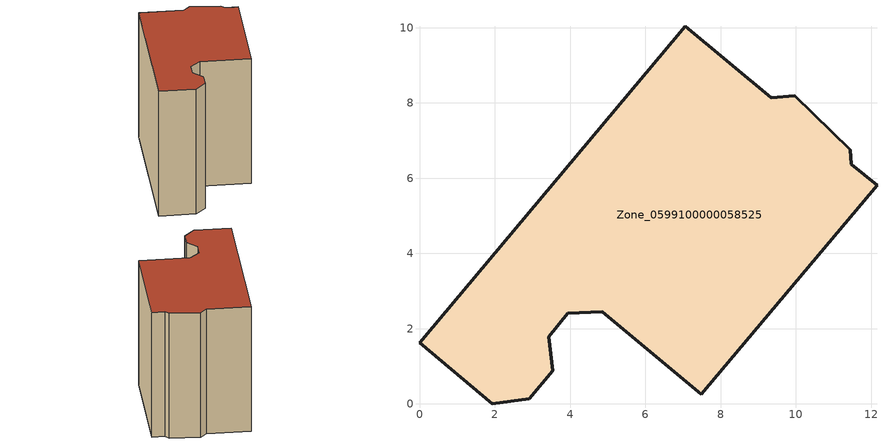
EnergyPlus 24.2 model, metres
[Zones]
Zone_0599100000058525
 floor ground (C_G): 9.98,8.19 11.44,6.75 11.48,6.37 12.16,5.81 7.49,0.26 4.86,2.45 3.94,2.41 3.43,1.79 3.54,0.88 2.92,0.13 1.94,0 0,1.62 7.06,10.04 9.35,8.14 z0
 wall outside (C_F): 3.54,0.88 3.43,1.79 3.94,2.41 4.86,2.45 7.49,0.26 12.16,5.81 11.48,6.37 11.44,6.75 9.98,8.19 9.35,8.14 7.06,10.04 0,1.62 1.94,0 2.92,0.13 3.54,0.88 z0:9.35
 roof outside (C_R): 11.44,6.75 9.98,8.19 9.35,8.14 7.06,10.04 0,1.62 1.94,0 2.92,0.13 3.54,0.88 3.43,1.79 3.94,2.41 4.86,2.45 7.49,0.26 12.16,5.81 11.48,6.37 z9.35
[BUILDING]
Pand.0599100000058525: North Axis=0; Terrain=City; Loads Convergence Tolerance Value=0.04; Temperature Convergence Tolerance Value=0.4; Solar Distribution=FullExterior; Maximum Number of Warmup Days=25; Minimum Number of Warmup Days=1
[Site:Location]
Rotterdam.The.Hague.AP_ZH_NLD Design_Conditions: Latitude=51.96; Longitude=4.45; Time Zone=1; Elevation=-4.5
[SITE:GROUNDTEMPERATURE:BUILDINGSURFACE]
18, 18, 18, 18, 18, 18, 18, 18, 18, 18, 18, 18
[MATERIAL] Thermal Absorptance=0.9; Solar Absorptance=0.7; Visible Absorptance=0.7
Name | Roughness | Thickness | Conductivity | Density | Specific Heat
G.TI.1946 | MediumSmooth | 0.15 | 1 | 540 | 1210
F.TI.1946 | Rough | 0.3 | 0.857143 | 1920 | 840
R.TI.1946 | MediumRough | 0.2 | 0.1 | 1500 | 1000
[CONSTRUCTION]
C_G: G.TI.1946
C_F: F.TI.1946
C_R: R.TI.1946
[ZONE]
Zone_0599100000058525: Type=1; Multiplier=1; Ceiling Height=Autocalculate; Volume=Autocalculate; Floor Area=autocalculate; Part of Total Floor Area=Yes
[ZONEINFILTRATION:DESIGNFLOWRATE]
Infil_Zone_0599100000058525: Zone or ZoneList or Space or SpaceList=Zone_0599100000058525; Schedule=AlwaysOn; Design Flow Rate Calculation Method=Flow/Area; Flow Rate per Floor Area=0.003; Constant Term Coefficient=1; Temperature Term Coefficient=0; Velocity Term Coefficient=0; Velocity Squared Term Coefficient=0
[HVACTEMPLATE:ZONE:IDEALLOADSAIRSYSTEM]
Zone_0599100000058525: Maximum Heating Supply Air Temperature=50; Minimum Cooling Supply Air Temperature=13; Maximum Heating Supply Air Humidity Ratio=0.0156; Minimum Cooling Supply Air Humidity Ratio=0.0077; Heating Limit=NoLimit; Cooling Limit=NoLimit; Dehumidification Control Type=ConstantSensibleHeatRatio; Cooling Sensible Heat Ratio=0.7; Dehumidification Setpoint=60; Humidification Control Type=None; Humidification Setpoint=30; Outdoor Air Method=None; Outdoor Air Flow Rate per Person=0.00944; Outdoor Air Flow Rate per Zone Floor Area=0; Outdoor Air Flow Rate per Zone=0; Demand Controlled Ventilation Type=None; Outdoor Air Economizer Type=NoEconomizer; Heat Recovery Type=None; Sensible Heat Recovery Effectiveness=0.7; Latent Heat Recovery Effectiveness=0.65
[ZONECONTROL:THERMOSTAT]
ThermostatControl_Zone_0599100000058525: Zone or ZoneList=Zone_0599100000058525; Control Type Schedule=DualSetpointControlType; Control 1=Thermostat_Zone_0599100000058525; Temperature Difference Between Cutout And Setpoint=0
[THERMOSTATSETPOINT:DUALSETPOINT]
Thermostat_Zone_0599100000058525: Heating Setpoint Temperature Schedule=HeatingSetpoint_Zone_0599100000058525; Cooling Setpoint Temperature Schedule=CoolingSetpoint_Zone_0599100000058525
[SCHEDULE:COMPACT]
HeatingSetpoint_Zone_0599100000058525: Through: 12/31, For: AllDays, Until: 24:00, 21
CoolingSetpoint_Zone_0599100000058525: Through: 12/31, For: AllDays, Until: 24:00, 24
DualSetpointControlType: Through: 12/31, For: AllDays, Until: 24:00, 4
AlwaysOn: Through: 12/31, For: AllDays, Until: 24:00, 1
